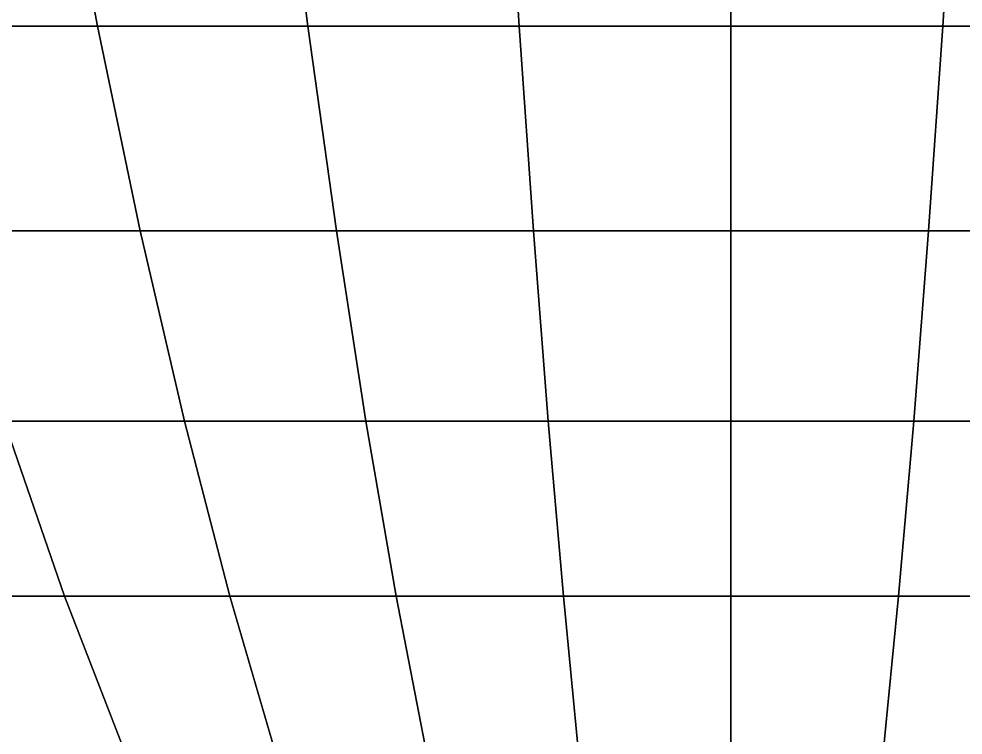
# Model space of a CAD drawing. Extents: x -610 to 610, y -610 to 610.
# Drawn here: x -59.9 to 19.5, y -549.3 to -489 of the extents above; entities that cross this region are included whole.
import ezdxf

# ---------------------------------------------------------------- set-up
doc = ezdxf.new("R2010")
doc.units = 0

msp = doc.modelspace()

# ---------------------------------------------------------------- linework, layer by layer
for points in [[(-70.844765, -489.635315, -356.160706), (-75.446533, -471.227173, -379.295319), (-56.744511, -471.227173, -382.540436), (-53.283451, -489.635315, -359.207886)], [(-53.283451, -489.635315, 359.207886), (-56.744511, -471.227173, 382.540436), (-75.446533, -471.227173, 379.295319), (-70.844765, -489.635315, 356.160706)], [(-53.283451, -489.635315, -359.207886), (-56.744511, -471.227173, -382.540436), (-37.905792, -471.227173, -384.863922), (-35.593777, -489.635315, -361.389679)], [(-35.593777, -489.635315, 361.389679), (-37.905792, -471.227173, 384.863922), (-56.744511, -471.227173, 382.540436), (-53.283451, -489.635315, 359.207886)], [(-35.593777, -489.635315, -361.389679), (-37.905792, -471.227173, -384.863922), (-18.975754, -471.227173, -386.260315), (-17.818352, -489.635315, -362.700867)], [(-17.818352, -489.635315, 362.700867), (-18.975754, -471.227173, 386.260315), (-37.905792, -471.227173, 384.863922), (-35.593777, -489.635315, 361.389679)], [(-17.818352, -489.635315, -362.700867), (-18.975754, -471.227173, -386.260315), (0, -471.227173, -386.726135), (0, -489.635315, -363.138306)], [(0, -489.635315, 363.138306), (0, -471.227173, 386.726135), (-18.975754, -471.227173, 386.260315), (-17.818352, -489.635315, 362.700867)], [(17.818352, -489.635315, -362.700867), (0, -489.635315, -363.138306), (0, -471.227173, -386.726135), (18.975754, -471.227173, -386.260315)], [(0, -489.635315, 363.138306), (17.818352, -489.635315, 362.700867), (18.975754, -471.227173, 386.260315), (0, -471.227173, 386.726135)], [(35.593777, -489.635315, -361.389679), (17.818352, -489.635315, -362.700867), (18.975754, -471.227173, -386.260315), (37.905792, -471.227173, -384.863922)], [(17.818352, -489.635315, 362.700867), (35.593777, -489.635315, 361.389679), (37.905792, -471.227173, 384.863922), (18.975754, -471.227173, 386.260315)], [(-66.072334, -506.863861, -332.16806), (-70.844765, -489.635315, -356.160706), (-53.283451, -489.635315, -359.207886), (-49.694031, -506.863861, -335.009979)], [(-49.694031, -506.863861, 335.009979), (-53.283451, -489.635315, 359.207886), (-70.844765, -489.635315, 356.160706), (-66.072334, -506.863861, 332.16806)], [(-49.694031, -506.863861, -335.009979), (-53.283451, -489.635315, -359.207886), (-35.593777, -489.635315, -361.389679), (-33.196014, -506.863861, -337.0448)], [(-33.196014, -506.863861, 337.0448), (-35.593777, -489.635315, 361.389679), (-53.283451, -489.635315, 359.207886), (-49.694031, -506.863861, 335.009979)], [(-33.196014, -506.863861, -337.0448), (-35.593777, -489.635315, -361.389679), (-17.818352, -489.635315, -362.700867), (-16.618025, -506.863861, -338.267639)], [(-16.618025, -506.863861, 338.267639), (-17.818352, -489.635315, 362.700867), (-35.593777, -489.635315, 361.389679), (-33.196014, -506.863861, 337.0448)], [(-16.618025, -506.863861, -338.267639), (-17.818352, -489.635315, -362.700867), (0, -489.635315, -363.138306), (0, -506.863861, -338.675629)], [(0, -506.863861, 338.675629), (0, -489.635315, 363.138306), (-17.818352, -489.635315, 362.700867), (-16.618025, -506.863861, 338.267639)], [(16.618025, -506.863861, -338.267639), (0, -506.863861, -338.675629), (0, -489.635315, -363.138306), (17.818352, -489.635315, -362.700867)], [(0, -506.863861, 338.675629), (16.618025, -506.863861, 338.267639), (17.818352, -489.635315, 362.700867), (0, -489.635315, 363.138306)], [(33.196014, -506.863861, -337.0448), (16.618025, -506.863861, -338.267639), (17.818352, -489.635315, -362.700867), (35.593777, -489.635315, -361.389679)], [(16.618025, -506.863861, 338.267639), (33.196014, -506.863861, 337.0448), (35.593777, -489.635315, 361.389679), (17.818352, -489.635315, 362.700867)], [(-61.140728, -522.871338, -307.375214), (-66.072334, -506.863861, -332.16806), (-49.694031, -506.863861, -335.009979), (-45.984894, -522.871338, -310.004974)], [(-45.984894, -522.871338, 310.004974), (-49.694031, -506.863861, 335.009979), (-66.072334, -506.863861, 332.16806), (-61.140728, -522.871338, 307.375214)], [(-45.984894, -522.871338, -310.004974), (-49.694031, -506.863861, -335.009979), (-33.196014, -506.863861, -337.0448), (-30.718281, -522.871338, -311.887939)], [(-30.718281, -522.871338, 311.887939), (-33.196014, -506.863861, 337.0448), (-49.694031, -506.863861, 335.009979), (-45.984894, -522.871338, 310.004974)], [(-30.718281, -522.871338, -311.887939), (-33.196014, -506.863861, -337.0448), (-16.618025, -506.863861, -338.267639), (-15.377664, -522.871338, -313.019531)], [(-15.377664, -522.871338, 313.019531), (-16.618025, -506.863861, 338.267639), (-33.196014, -506.863861, 337.0448), (-30.718281, -522.871338, 311.887939)], [(-15.377664, -522.871338, -313.019531), (-16.618025, -506.863861, -338.267639), (0, -506.863861, -338.675629), (0, -522.871338, -313.397034)], [(0, -522.871338, 313.397034), (0, -506.863861, 338.675629), (-16.618025, -506.863861, 338.267639), (-15.377664, -522.871338, 313.019531)], [(15.377664, -522.871338, -313.019531), (0, -522.871338, -313.397034), (0, -506.863861, -338.675629), (16.618025, -506.863861, -338.267639)], [(0, -522.871338, 313.397034), (15.377664, -522.871338, 313.019531), (16.618025, -506.863861, 338.267639), (0, -506.863861, 338.675629)], [(30.718281, -522.871338, -311.887939), (15.377664, -522.871338, -313.019531), (16.618025, -506.863861, -338.267639), (33.196014, -506.863861, -337.0448)], [(15.377664, -522.871338, 313.019531), (30.718281, -522.871338, 311.887939), (33.196014, -506.863861, 337.0448), (16.618025, -506.863861, 338.267639)], [(-69.823624, -537.619202, -278.751526), (-76.149269, -522.871338, -304.004913), (-61.140728, -522.871338, -307.375214), (-56.061825, -537.619202, -281.841858)], [(-56.061825, -537.619202, 281.841858), (-61.140728, -522.871338, 307.375214), (-76.149269, -522.871338, 304.004913), (-69.823624, -537.619202, 278.751526)], [(-56.061825, -537.619202, -281.841858), (-61.140728, -522.871338, -307.375214), (-45.984894, -522.871338, -310.004974), (-42.164978, -537.619202, -284.253174)], [(-42.164978, -537.619202, 284.253174), (-45.984894, -522.871338, 310.004974), (-61.140728, -522.871338, 307.375214), (-56.061825, -537.619202, 281.841858)], [(-42.164978, -537.619202, -284.253174), (-45.984894, -522.871338, -310.004974), (-30.718281, -522.871338, -311.887939), (-28.166542, -537.619202, -285.979706)], [(-28.166542, -537.619202, 285.979706), (-30.718281, -522.871338, 311.887939), (-45.984894, -522.871338, 310.004974), (-42.164978, -537.619202, 284.253174)], [(-28.166542, -537.619202, -285.979706), (-30.718281, -522.871338, -311.887939), (-15.377664, -522.871338, -313.019531), (-14.100256, -537.619202, -287.017303)], [(-14.100256, -537.619202, 287.017303), (-15.377664, -522.871338, 313.019531), (-30.718281, -522.871338, 311.887939), (-28.166542, -537.619202, 285.979706)], [(-14.100256, -537.619202, -287.017303), (-15.377664, -522.871338, -313.019531), (0, -522.871338, -313.397034), (0, -537.619202, -287.363464)], [(0, -537.619202, 287.363464), (0, -522.871338, 313.397034), (-15.377664, -522.871338, 313.019531), (-14.100256, -537.619202, 287.017303)], [(14.100256, -537.619202, -287.017303), (0, -537.619202, -287.363464), (0, -522.871338, -313.397034), (15.377664, -522.871338, -313.019531)], [(0, -537.619202, 287.363464), (14.100256, -537.619202, 287.017303), (15.377664, -522.871338, 313.019531), (0, -522.871338, 313.397034)], [(28.166542, -537.619202, -285.979706), (14.100256, -537.619202, -287.017303), (15.377664, -522.871338, -313.019531), (30.718281, -522.871338, -311.887939)], [(14.100256, -537.619202, 287.017303), (28.166542, -537.619202, 285.979706), (30.718281, -522.871338, 311.887939), (15.377664, -522.871338, 313.019531)], [(-63.329769, -551.071899, -252.826614), (-69.823624, -537.619202, -278.751526), (-56.061825, -537.619202, -281.841858), (-50.84787, -551.071899, -255.629517)], [(-50.84787, -551.071899, 255.629517), (-56.061825, -537.619202, 281.841858), (-69.823624, -537.619202, 278.751526), (-63.329769, -551.071899, 252.826614)], [(-50.84787, -551.071899, -255.629517), (-56.061825, -537.619202, -281.841858), (-42.164978, -537.619202, -284.253174), (-38.243477, -551.071899, -257.816589)], [(-38.243477, -551.071899, 257.816589), (-42.164978, -537.619202, 284.253174), (-56.061825, -537.619202, 281.841858), (-50.84787, -551.071899, 255.629517)], [(-38.243477, -551.071899, -257.816589), (-42.164978, -537.619202, -284.253174), (-28.166542, -537.619202, -285.979706), (-25.546951, -551.071899, -259.382538)], [(-25.546951, -551.071899, 259.382538), (-28.166542, -537.619202, 285.979706), (-42.164978, -537.619202, 284.253174), (-38.243477, -551.071899, 257.816589)], [(-25.546951, -551.071899, -259.382538), (-28.166542, -537.619202, -285.979706), (-14.100256, -537.619202, -287.017303), (-12.78888, -551.071899, -260.323639)], [(-12.78888, -551.071899, 260.323639), (-14.100256, -537.619202, 287.017303), (-28.166542, -537.619202, 285.979706), (-25.546951, -551.071899, 259.382538)], [(-12.78888, -551.071899, -260.323639), (-14.100256, -537.619202, -287.017303), (0, -537.619202, -287.363464), (0, -551.071899, -260.637573)], [(0, -551.071899, 260.637573), (0, -537.619202, 287.363464), (-14.100256, -537.619202, 287.017303), (-12.78888, -551.071899, 260.323639)], [(12.78888, -551.071899, -260.323639), (0, -551.071899, -260.637573), (0, -537.619202, -287.363464), (14.100256, -537.619202, -287.017303)], [(0, -551.071899, 260.637573), (12.78888, -551.071899, 260.323639), (14.100256, -537.619202, 287.017303), (0, -537.619202, 287.363464)], [(25.546951, -551.071899, -259.382538), (12.78888, -551.071899, -260.323639), (14.100256, -537.619202, -287.017303), (28.166542, -537.619202, -285.979706)], [(12.78888, -551.071899, 260.323639), (25.546951, -551.071899, 259.382538), (28.166542, -537.619202, 285.979706), (14.100256, -537.619202, 287.017303)]]:
    msp.add_3dface(points)

doc.saveas('drawing.dxf')
